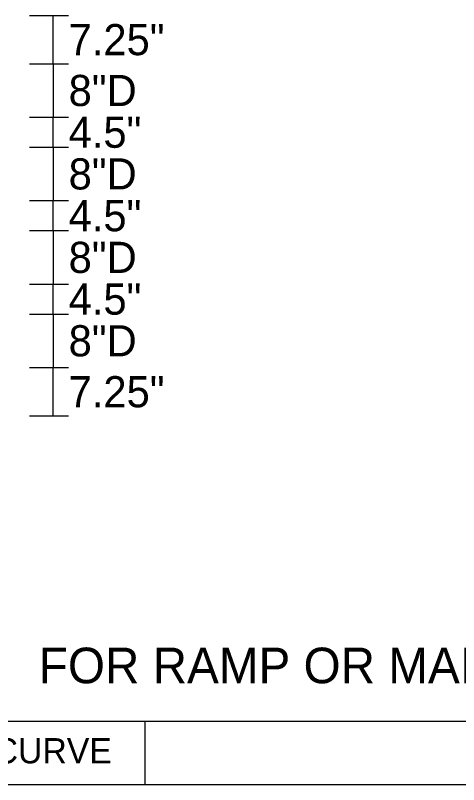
# Model space of a CAD drawing. Extents: x 17890626 to 17890770, y 17894867 to 17895250.
# Drawn here: x 17890744.59 to 17890752.88, y 17894935.75 to 17894950.16 of the extents above; entities that cross this region are included whole.
import ezdxf

# ---------------------------------------------------------------- set-up
doc = ezdxf.new("R2010")
doc.units = 0
for name, color, linetype in [('LeaderLine_dp', 7, 'Continuous'), ('SheetLinesMisc2_dp', 7, 'Continuous'), ('TextShtNo', 7, 'Continuous')]:
    doc.layers.add(name, color=color, linetype=linetype)

msp = doc.modelspace()

# ---------------------------------------------------------------- linework, layer by layer
at = {"layer": 'LeaderLine_dp'}
for p, q in [((17890718.815, 17894936.94), (17890764.301, 17894936.94)), ((17890747.017, 17894936.94), (17890747.017, 17894935.753)), ((17890718.815, 17894935.753), (17890764.301, 17894935.753))]:
    msp.add_line(p, q, dxfattribs=at)
at = {"layer": 'TextShtNo'}
for p, q in [((17890744.86, 17894950.158), (17890745.589, 17894950.158)), ((17890745.298, 17894949.252), (17890745.298, 17894950.158)), ((17890744.86, 17894949.252), (17890745.589, 17894949.252)), ((17890744.86, 17894949.252), (17890745.589, 17894949.252)), ((17890745.298, 17894949.252), (17890745.298, 17894948.252)), ((17890744.86, 17894948.252), (17890745.589, 17894948.252)), ((17890744.86, 17894948.252), (17890745.589, 17894948.252)), ((17890745.298, 17894947.689), (17890745.298, 17894948.252)), ((17890744.86, 17894947.689), (17890745.589, 17894947.689)), ((17890744.86, 17894947.689), (17890745.589, 17894947.689)), ((17890745.298, 17894947.689), (17890745.298, 17894946.689)), ((17890744.86, 17894946.689), (17890745.589, 17894946.689)), ((17890744.86, 17894946.689), (17890745.589, 17894946.689)), ((17890745.298, 17894946.127), (17890745.298, 17894946.689)), ((17890744.86, 17894946.127), (17890745.589, 17894946.127)), ((17890744.86, 17894946.127), (17890745.589, 17894946.127)), ((17890745.298, 17894946.127), (17890745.298, 17894945.127)), ((17890744.86, 17894945.127), (17890745.589, 17894945.127)), ((17890744.86, 17894945.127), (17890745.589, 17894945.127)), ((17890745.298, 17894944.564), (17890745.298, 17894945.127)), ((17890744.86, 17894944.564), (17890745.589, 17894944.564)), ((17890744.86, 17894944.564), (17890745.589, 17894944.564)), ((17890745.298, 17894944.564), (17890745.298, 17894943.564)), ((17890744.86, 17894943.564), (17890745.589, 17894943.564)), ((17890744.86, 17894943.564), (17890745.589, 17894943.564)), ((17890745.298, 17894942.658), (17890745.298, 17894943.564)), ((17890744.86, 17894942.658), (17890745.589, 17894942.658))]:
    msp.add_line(p, q, dxfattribs=at)

# ---------------------------------------------------------------- texts
at = {"layer": 'SheetLinesMisc2_dp'}
msp.add_text('PHOTOMETRIC CURVE', height=0.47246, dxfattribs=at).set_placement((17890739.343, 17894936.151))
at = {"layer": 'TextShtNo'}
for s, height, p in [('7.25"', 0.5833, (17890745.589, 17894949.413)), ('8"D', 0.5833, (17890745.589, 17894948.46)), ('4.5"', 0.5833, (17890745.589, 17894947.679)), ('8"D', 0.5833, (17890745.589, 17894946.898)), ('4.5"', 0.5833, (17890745.589, 17894946.116)), ('8"D', 0.5833, (17890745.589, 17894945.335)), ('4.5"', 0.5833, (17890745.589, 17894944.554)), ('8"D', 0.5833, (17890745.589, 17894943.773)), ('7.25"', 0.5833, (17890745.589, 17894942.819)), ('FOR RAMP OR MAINLINE APPLICATION', 0.66666, (17890745.031, 17894937.651))]:
    msp.add_text(s, height=height, dxfattribs=at).set_placement(p)

doc.saveas('drawing.dxf')
